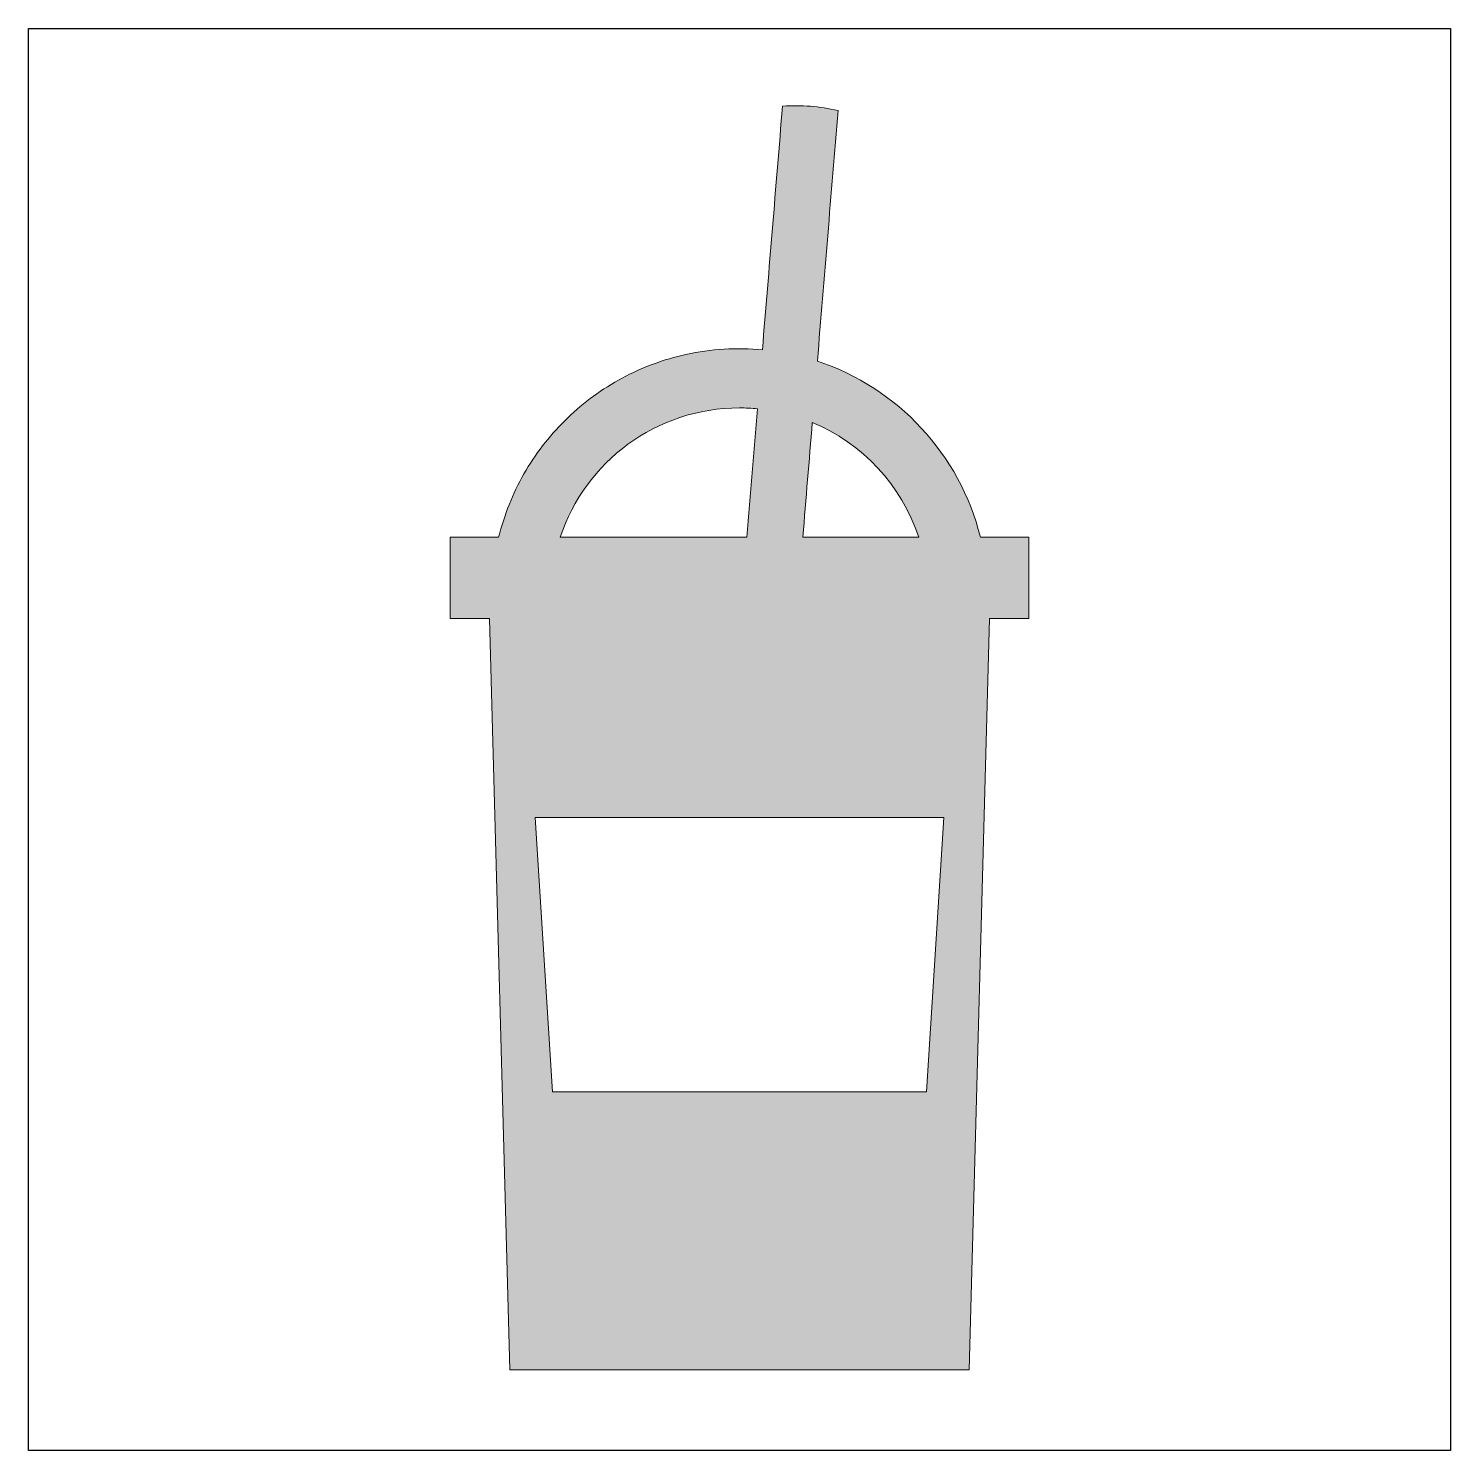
# Model space of a CAD drawing. Header units: inches. Extents: x 0 to 114, y 0 to 114.
import ezdxf

# ---------------------------------------------------------------- set-up
doc = ezdxf.new("R2010")
doc.units = ezdxf.units.IN
doc.header["$MEASUREMENT"] = 0
doc.layers.add('Image Background', color=7, linetype='Continuous')
doc.layers.add('Layer 1', color=7, linetype='Continuous')
picture_1 = doc.add_image_def('image1.png', size_in_pixel=(1350, 1350))

msp = doc.modelspace()

# ---------------------------------------------------------------- hatches: boundary and pattern name
at = {"layer": 'Layer 1', "true_color": 0x532a21}
h = msp.add_hatch(color=19, dxfattribs=at)
h.dxf.hatch_style = 2
edge = h.paths.add_edge_path()
edge.add_spline(control_points=[(58.99, 88.47), (56.94, 88.66), (54.86, 88.54), (52.85, 88.09), (51.06, 87.7), (49.32, 87.06), (47.71, 86.19), (46.12, 85.33), (44.65, 84.26), (43.35, 83.01), (42.05, 81.76), (40.92, 80.34), (40, 78.79), (39.06, 77.22), (38.35, 75.51), (37.88, 73.75), (37.85, 73.64), (37.82, 73.53), (37.79, 73.42), (37.79, 73.42), (33.9, 73.42), (33.9, 73.42), (33.9, 73.42), (33.9, 66.87), (33.9, 66.87), (33.9, 66.87), (37.07, 66.87), (37.07, 66.87), (37.07, 66.87), (38.68, 6.49), (38.68, 6.49), (38.68, 6.49), (75.62, 6.49), (75.62, 6.49), (75.62, 6.49), (77.23, 66.87), (77.23, 66.87), (77.23, 66.87), (80.4, 66.87), (80.4, 66.87), (80.4, 66.87), (80.4, 73.42), (80.4, 73.42), (80.4, 73.42), (76.51, 73.42), (76.51, 73.42), (74.86, 80.08), (69.86, 85.42), (63.41, 87.56), (63.96, 94.27), (64.52, 100.98), (65.07, 107.7), (63.54, 108.04), (62.17, 108.15), (60.61, 108.06), (60.07, 101.53), (59.53, 95), (58.99, 88.47)], knot_values=[0, 0, 0, 0, 1, 1, 1, 2, 2, 2, 3, 3, 3, 4, 4, 4, 5, 5, 5, 6, 6, 6, 7, 7, 7, 8, 8, 8, 9, 9, 9, 10, 10, 10, 11, 11, 11, 12, 12, 12, 13, 13, 13, 14, 14, 14, 15, 15, 15, 16, 16, 16, 17, 17, 17, 18, 18, 18, 19, 19, 19, 19], degree=3, periodic=1)
edge = h.paths.add_edge_path()
edge.add_spline(control_points=[(58.6, 83.74), (58.32, 80.3), (58.03, 76.86), (57.75, 73.42), (57.75, 73.42), (42.74, 73.42), (42.74, 73.42), (44.75, 79.46), (50.44, 83.8), (57.15, 83.8), (57.64, 83.8), (58.12, 83.78), (58.6, 83.74)], knot_values=[0, 0, 0, 0, 1, 1, 1, 2, 2, 2, 3, 3, 3, 4, 4, 4, 4], degree=3, periodic=1)
h.paths.add_polyline_path([(42.12, 28.82), (40.74, 50.88), (73.56, 50.88), (72.18, 28.82)])
edge = h.paths.add_edge_path()
edge.add_spline(control_points=[(62.24, 73.42), (62.49, 76.49), (62.75, 79.56), (63, 82.64), (67.02, 80.95), (70.17, 77.59), (71.56, 73.42), (71.56, 73.42), (62.24, 73.42), (62.24, 73.42)], knot_values=[0, 0, 0, 0, 1, 1, 1, 2, 2, 2, 3, 3, 3, 3], degree=3, periodic=1)

# ---------------------------------------------------------------- linework, layer by layer
at = {"layer": 'Layer 1', "lineweight": 0}
msp.add_lwpolyline([(42.12, 28.82), (40.74, 50.88), (73.56, 50.88), (72.18, 28.82), (42.12, 28.82)], dxfattribs=at)
for points, knots in [([(58.99, 88.47), (56.94, 88.66), (54.86, 88.54), (52.85, 88.09), (51.06, 87.7), (49.32, 87.06), (47.71, 86.19), (46.12, 85.33), (44.65, 84.26), (43.35, 83.01), (42.05, 81.76), (40.92, 80.34), (40, 78.79), (39.06, 77.22), (38.35, 75.51), (37.88, 73.75), (37.85, 73.64), (37.82, 73.53), (37.79, 73.42), (37.79, 73.42), (33.9, 73.42), (33.9, 73.42), (33.9, 73.42), (33.9, 66.87), (33.9, 66.87), (33.9, 66.87), (37.07, 66.87), (37.07, 66.87), (37.07, 66.87), (38.68, 6.49), (38.68, 6.49), (38.68, 6.49), (75.62, 6.49), (75.62, 6.49), (75.62, 6.49), (77.23, 66.87), (77.23, 66.87), (77.23, 66.87), (80.4, 66.87), (80.4, 66.87), (80.4, 66.87), (80.4, 73.42), (80.4, 73.42), (80.4, 73.42), (76.51, 73.42), (76.51, 73.42), (74.86, 80.08), (69.86, 85.42), (63.41, 87.56), (63.96, 94.27), (64.52, 100.98), (65.07, 107.7), (63.54, 108.04), (62.17, 108.15), (60.61, 108.06), (60.07, 101.53), (59.53, 95), (58.99, 88.47)], [0, 0, 0, 0, 1, 1, 1, 2, 2, 2, 3, 3, 3, 4, 4, 4, 5, 5, 5, 6, 6, 6, 7, 7, 7, 8, 8, 8, 9, 9, 9, 10, 10, 10, 11, 11, 11, 12, 12, 12, 13, 13, 13, 14, 14, 14, 15, 15, 15, 16, 16, 16, 17, 17, 17, 18, 18, 18, 19, 19, 19, 19]), ([(58.6, 83.74), (58.32, 80.3), (58.03, 76.86), (57.75, 73.42), (57.75, 73.42), (42.74, 73.42), (42.74, 73.42), (44.75, 79.46), (50.44, 83.8), (57.15, 83.8), (57.64, 83.8), (58.12, 83.78), (58.6, 83.74)], [0, 0, 0, 0, 1, 1, 1, 2, 2, 2, 3, 3, 3, 4, 4, 4, 4]), ([(62.24, 73.42), (62.49, 76.49), (62.75, 79.56), (63, 82.64), (67.02, 80.95), (70.17, 77.59), (71.56, 73.42), (71.56, 73.42), (62.24, 73.42), (62.24, 73.42)], [0, 0, 0, 0, 1, 1, 1, 2, 2, 2, 3, 3, 3, 3])]:
    msp.add_open_spline(points, degree=3, knots=knots, dxfattribs=at)

# ---------------------------------------------------------------- pictures from other files: only their frames are drawn
at = {"layer": 'Image Background'}
image = msp.add_image(picture_1, insert=(0, 0), size_in_units=(114.3, 114.3), dxfattribs=at)

doc.saveas('drawing.dxf')
